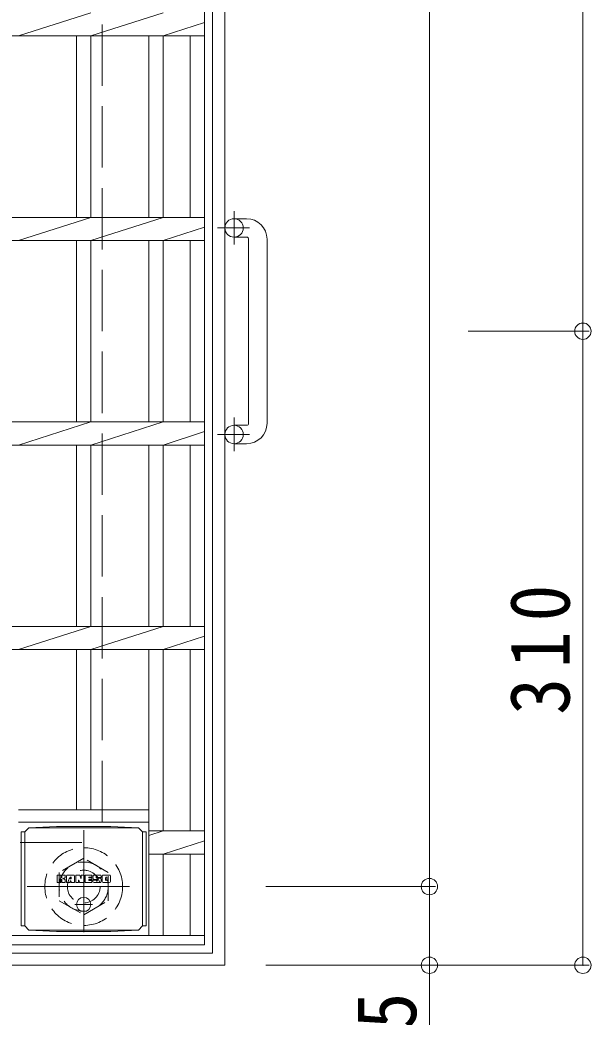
# Model space of a CAD drawing. Units: millimetres at full size, sheet at 1:10; details may follow other scales. Extents: x -1978 to 2264, y -1938 to 1837.
# Drawn here: x -585.5 to -306.3, y 479.1 to 966.6 of the extents above; entities that cross this region are included whole.
import ezdxf

# ---------------------------------------------------------------- set-up
doc = ezdxf.new("R2010")
doc.units = ezdxf.units.MM
doc.header["$LTSCALE"] = 10
doc.header["$PDMODE"] = 32
doc.header["$PDSIZE"] = 8
for name, pattern in [('CHAIN1', [8, 5, -1, 1, -1]), ('DASHED1', [1.8, 1.2, -0.6]), ('DASHED3', [4, 3, -1])]:
    doc.linetypes.add(name, pattern=pattern)
for name, color, linetype, lineweight in [('C-1', 2, 'Continuous', 9), ('C-2', 3, 'Continuous', 9), ('C-4', 7, 'Continuous', 9), ('C-9', 2, 'Continuous', 9), ('C-F', 7, 'Continuous', 9)]:
    doc.layers.add(name, color=color, linetype=linetype, lineweight=lineweight)
doc.styles.add('ＭＳ ゴシック', font='')
doc.styles.get('ＭＳ ゴシック').set_extended_font_data('MS Gothic')

msp = doc.modelspace()

# ---------------------------------------------------------------- linework, layer by layer
at = {"layer": 'C-1'}
for p, q in [((-485.28, 504.44), (-485.28, 1624.44)), ((-491.28, 510.44), (-491.28, 1618.44)), ((-474.68, 869.44), (-480.78, 869.44)), ((-474.68, 860.44), (-480.78, 860.44)), ((-473.68, 859.44), (-473.68, 769.44)), ((-464.68, 769.44), (-464.68, 859.44)), ((-474.68, 768.44), (-480.78, 768.44)), ((-474.68, 759.44), (-480.78, 759.44)), ((-491.28, 510.44), (-1599.28, 510.44)), ((-485.28, 504.44), (-1605.28, 504.44))]:
    msp.add_line(p, q, dxfattribs=at)
at = {"layer": 'C-1', "linetype": 'DASHED3'}
for p in [(-545.28, 1564.44), (-1545.28, 564.44)]:
    msp.add_line(p, (-545.28, 564.44), dxfattribs=at)
at = {"layer": 'C-1', "linetype": 'CHAIN1'}
for p, q in [((-480.78, 856.78), (-480.78, 873.19)), ((-488.88, 864.94), (-473.29, 864.94)), ((-480.78, 755.78), (-480.78, 772.19)), ((-488.88, 763.94), (-473.29, 763.94)), ((-554.28, 570.58), (-554.28, 515.31)), ((-581.91, 542.94), (-526.64, 542.94))]:
    msp.add_line(p, q, dxfattribs=at)
at = {"layer": 'C-1', "linetype": 'DASHED1'}
msp.add_lwpolyline([(-542.28, 536.01), (-542.28, 549.87), (-554.28, 556.8), (-566.28, 549.87), (-566.28, 536.01), (-554.28, 529.09)], close=True, dxfattribs=at)
at = {"layer": 'C-1'}
for centre in [(-480.78, 864.94), (-480.78, 763.94)]:
    msp.add_circle(centre, 4.5, dxfattribs=at)
at = {"layer": 'C-1', "linetype": 'DASHED1'}
for radius in [19, 12, 8]:
    msp.add_circle((-554.28, 542.94), radius, dxfattribs=at)
at = {"layer": 'C-1'}
for centre, radius, start, end in [((-474.68, 859.44), 10, 0, 90), ((-474.68, 859.44), 1, 0, 90), ((-474.68, 769.44), 10, 270, 0), ((-474.68, 769.44), 1, 270, 0)]:
    msp.add_arc(centre, radius, start, end, dxfattribs=at)
at = {"layer": 'C-2'}
for p, q in [((-495.25, 1614.44), (-495.25, 514.44)), ((-586.08, 958.79), (-550.78, 970.1)), ((-550.78, 958.79), (-515.48, 970.1)), ((-515.48, 958.79), (-495.25, 965.36)), ((-495.25, 958.79), (-1052.25, 958.79)), ((-557.78, 870.1), (-557.78, 958.79)), ((-550.78, 870.1), (-550.78, 958.79)), ((-522.48, 870.1), (-522.48, 958.79)), ((-515.48, 870.1), (-515.48, 958.79)), ((-502.25, 870.1), (-502.25, 958.79)), ((-495.25, 870.1), (-1052.25, 870.1)), ((-586.08, 858.79), (-550.78, 870.1)), ((-550.78, 858.79), (-515.48, 870.1)), ((-515.48, 858.79), (-495.25, 865.36)), ((-495.25, 858.79), (-1052.25, 858.79)), ((-557.78, 770.1), (-557.78, 858.79)), ((-550.78, 770.1), (-550.78, 858.79)), ((-522.48, 770.1), (-522.48, 858.79)), ((-515.48, 770.1), (-515.48, 858.79)), ((-502.25, 770.1), (-502.25, 858.79)), ((-495.25, 770.1), (-1052.25, 770.1)), ((-586.08, 758.79), (-550.78, 770.1)), ((-550.78, 758.79), (-515.48, 770.1)), ((-515.48, 758.79), (-495.25, 765.36)), ((-495.25, 758.79), (-1052.25, 758.79)), ((-557.78, 670.1), (-557.78, 758.79)), ((-550.78, 670.1), (-550.78, 758.79)), ((-522.48, 670.1), (-522.48, 758.79)), ((-515.48, 670.1), (-515.48, 758.79)), ((-502.25, 670.1), (-502.25, 758.79)), ((-495.25, 670.1), (-1052.25, 670.1)), ((-586.08, 658.79), (-550.78, 670.1)), ((-550.78, 658.79), (-515.48, 670.1)), ((-515.48, 658.79), (-495.25, 665.36)), ((-495.25, 658.79), (-1052.25, 658.79)), ((-557.78, 580.44), (-557.78, 658.79)), ((-550.78, 580.44), (-550.78, 658.79)), ((-522.48, 518.94), (-522.48, 658.79)), ((-515.48, 570.1), (-515.48, 658.79)), ((-502.25, 570.1), (-502.25, 658.79)), ((-586.08, 580.44), (-522.48, 580.44)), ((-586.08, 574.44), (-522.48, 574.44)), ((-495.25, 570.1), (-522.48, 570.1)), ((-522.48, 567.86), (-515.48, 570.1)), ((-515.48, 558.79), (-495.25, 565.36)), ((-495.25, 558.79), (-522.48, 558.79)), ((-515.48, 518.94), (-515.48, 558.79)), ((-502.25, 518.94), (-502.25, 558.79)), ((-495.25, 518.94), (-1052.25, 518.94)), ((-495.25, 514.44), (-1052.25, 514.44))]:
    msp.add_line(p, q, dxfattribs=at)
at = {"layer": 'C-4'}
for p, q in [((-385.28, 542.94), (-385.28, 1585.94)), ((-310.28, 814.44), (-310.28, 1314.44)), ((-307.28, 814.44), (-366.36, 814.44)), ((-310.28, 504.44), (-310.28, 814.44)), ((-382.28, 542.94), (-465.28, 542.94)), ((-385.28, 395.39), (-385.28, 542.94)), ((-307.28, 504.44), (-465.28, 504.44))]:
    msp.add_line(p, q, dxfattribs=at)
for p in [(-310.28, 814.44), (-385.28, 542.94), (-385.28, 504.44), (-310.28, 504.44)]:
    msp.add_point(p, dxfattribs=at)
at = {"layer": 'C-9'}
for p, q in [((-583.03, 569.67), (-581.03, 571.67)), ((-581.03, 571.67), (-567.56, 572.35)), ((-581.03, 571.67), (-527.53, 571.67)), ((-540.99, 572.35), (-567.56, 572.35)), ((-527.53, 571.67), (-540.99, 572.35)), ((-525.53, 569.67), (-527.53, 571.67)), ((-583.03, 569.63), (-584.83, 569.63)), ((-584.83, 569.63), (-584.83, 523.71)), ((-583.03, 523.67), (-583.03, 569.67)), ((-525.53, 523.67), (-525.53, 569.67)), ((-525.53, 569.63), (-523.73, 569.63)), ((-523.73, 569.63), (-523.73, 523.71)), ((-583.03, 523.71), (-584.83, 523.71)), ((-583.03, 523.67), (-581.03, 521.67)), ((-581.03, 521.67), (-567.56, 520.99)), ((-581.03, 521.67), (-527.53, 521.67)), ((-527.53, 521.67), (-540.99, 520.99)), ((-525.53, 523.67), (-527.53, 521.67)), ((-525.53, 523.71), (-523.73, 523.71)), ((-540.99, 520.99), (-567.56, 520.99))]:
    msp.add_line(p, q, dxfattribs=at)
at = {"layer": 'C-9', "linetype": 'CHAIN1'}
for p, q in [((-554.28, 537.86), (-554.28, 530.48)), ((-549.92, 534.17), (-558.63, 534.17))]:
    msp.add_line(p, q, dxfattribs=at)
at = {"layer": 'C-9'}
msp.add_circle((-554.28, 534.17), 3.5, dxfattribs=at)
at = {"layer": 'C-F'}
for p, q in [((-567.29, 545.07), (-567.29, 548.43)), ((-565.61, 548.58), (-567.13, 548.58)), ((-565.45, 548.43), (-565.45, 547.5)), ((-565.45, 545.07), (-565.45, 546.16)), ((-564.95, 548.43), (-564.95, 547.5)), ((-564.95, 545.07), (-564.95, 546.16)), ((-563.44, 548.58), (-564.79, 548.58)), ((-563.28, 548.43), (-563.28, 547.65)), ((-563.28, 545.07), (-563.28, 546)), ((-562.62, 545.07), (-562.62, 548.06)), ((-559.31, 548.58), (-562.1, 548.58)), ((-560.96, 546.79), (-560.96, 547.33)), ((-560.5, 546.74), (-560.9, 546.74)), ((-560.45, 546.79), (-560.45, 547.33)), ((-558.78, 545.07), (-558.78, 548.06)), ((-558.11, 548.43), (-558.11, 545.07)), ((-557.95, 548.58), (-556.25, 548.58)), ((-556.79, 545.07), (-556.79, 545.98)), ((-556.3, 545.03), (-556.59, 546.01)), ((-556.1, 548.47), (-555.62, 546.98)), ((-555.46, 548.43), (-555.46, 547.01)), ((-555.3, 548.58), (-554.28, 548.58)), ((-554.12, 548.43), (-554.12, 545.07)), ((-553.61, 545.07), (-553.61, 548.43)), ((-553.46, 548.58), (-550.44, 548.58)), ((-550.44, 546.35), (-551.56, 546.35)), ((-550.44, 547.59), (-551.55, 547.59)), ((-550.44, 547.15), (-551.55, 547.15)), ((-550.28, 547.75), (-550.28, 548.43)), ((-550.28, 546.5), (-550.28, 547)), ((-549.62, 546.08), (-548.26, 546.08)), ((-546.29, 548.58), (-549.35, 548.58)), ((-547.76, 546.41), (-549.35, 546.41)), ((-548.12, 547.24), (-548.12, 547.65)), ((-547.96, 547.08), (-546.2, 547.08)), ((-547.61, 546.26), (-547.61, 545.82)), ((-547.6, 547.56), (-547.6, 547.65)), ((-547.44, 547.4), (-545.77, 547.4)), ((-545.77, 548.06), (-545.77, 547.4)), ((-545.26, 545.44), (-545.26, 548.06)), ((-541.79, 548.58), (-544.74, 548.58)), ((-543.59, 546.24), (-543.59, 547.26)), ((-542.94, 546.24), (-542.94, 547.26)), ((-541.27, 548.06), (-541.27, 545.44)), ((-567.13, 544.92), (-565.61, 544.92)), ((-564.79, 544.92), (-563.44, 544.92)), ((-561.11, 544.92), (-562.46, 544.92)), ((-560.96, 545.07), (-560.96, 545.49)), ((-560.45, 545.07), (-560.45, 545.49)), ((-560.29, 544.92), (-558.94, 544.92)), ((-556.95, 544.92), (-557.95, 544.92)), ((-554.28, 544.92), (-556.15, 544.92)), ((-553.46, 544.92), (-550.45, 544.92)), ((-550.45, 545.92), (-551.56, 545.92)), ((-550.29, 545.07), (-550.29, 545.76)), ((-549.77, 545.93), (-549.77, 545.44)), ((-546.2, 544.92), (-549.25, 544.92)), ((-548.11, 545.93), (-548.11, 545.82)), ((-541.79, 544.92), (-544.74, 544.92))]:
    msp.add_line(p, q, dxfattribs=at)
for centre, radius, start, end in [((-567.13, 548.43), 0.157, 90, 180), ((-565.61, 548.43), 0.157, 0, 90), ((-565.2, 547.5), 0.251, 180, 0), ((-565.2, 546.16), 0.249, 0, 180), ((-564.79, 548.43), 0.157, 90, 180), ((-564.36, 546.83), 0.088, 97.3317, 266.5718), ((-564.66, 549.16), 2.27, 277.3317, 299.4207), ((-564.47, 545.1), 1.64, 53.7199, 86.5718), ((-563.81, 547.65), 0.524, 299.4207, 0), ((-563.81, 546), 0.524, 0, 53.7199), ((-563.44, 548.43), 0.157, 0, 90), ((-562.1, 548.06), 0.524, 90, 180), ((-560.7, 547.33), 0.255, 0, 180), ((-560.9, 546.79), 0.052, 180, 270), ((-560.5, 546.79), 0.052, 270, 0), ((-559.31, 548.06), 0.524, 0, 90), ((-557.95, 548.43), 0.157, 90, 180), ((-556.69, 545.98), 0.101, 16.4887, 180), ((-556.25, 548.43), 0.157, 17.7564, 90), ((-555.54, 547.01), 0.083, 197.7563, 0), ((-555.3, 548.43), 0.157, 90, 180), ((-554.28, 548.43), 0.157, 0, 90), ((-553.46, 548.43), 0.157, 90, 180), ((-551.55, 547.37), 0.22, 90, 270), ((-551.56, 546.13), 0.214, 90, 270), ((-550.44, 548.43), 0.157, 0, 90), ((-550.44, 547.75), 0.157, 270, 0), ((-550.44, 547), 0.157, 0, 90), ((-550.44, 546.5), 0.157, 270, 0), ((-547.4, 547.5), 2.38, 157.1011, 202.8989), ((-549.62, 545.93), 0.157, 90, 180), ((-549.35, 548.32), 0.262, 90, 157.1011), ((-549.35, 546.68), 0.262, 202.8989, 270), ((-548.26, 545.93), 0.157, 0, 90), ((-547.86, 547.65), 0.259, 0, 180), ((-547.96, 547.24), 0.157, 180, 270), ((-547.76, 546.26), 0.157, 0, 90), ((-547.44, 547.56), 0.157, 180, 270), ((-546.29, 548.06), 0.524, 0, 90), ((-546.2, 546.82), 0.262, 22.908, 90), ((-548.14, 546), 2.37, 337.092, 22.908), ((-544.74, 548.06), 0.524, 90, 180), ((-543.26, 547.26), 0.321, 0, 180), ((-543.26, 546.24), 0.321, 180, 0), ((-541.79, 548.06), 0.524, 0, 90), ((-567.13, 545.07), 0.157, 180, 270), ((-565.61, 545.07), 0.157, 270, 0), ((-564.79, 545.07), 0.157, 180, 270), ((-563.44, 545.07), 0.157, 270, 0), ((-562.46, 545.07), 0.157, 180, 270), ((-561.11, 545.07), 0.157, 270, 0), ((-560.7, 545.49), 0.255, 0, 180), ((-560.29, 545.07), 0.157, 180, 270), ((-558.94, 545.07), 0.157, 270, 0), ((-557.95, 545.07), 0.157, 180, 270), ((-556.95, 545.07), 0.157, 270, 0), ((-556.15, 545.07), 0.157, 196.4888, 270), ((-554.28, 545.07), 0.157, 270, 0), ((-553.46, 545.07), 0.157, 180, 270), ((-550.45, 545.76), 0.157, 0, 90), ((-550.45, 545.07), 0.157, 270, 0), ((-549.25, 545.44), 0.524, 180, 270), ((-547.86, 545.82), 0.25, 180, 0), ((-546.2, 545.18), 0.262, 270, 337.092), ((-544.74, 545.44), 0.524, 180, 270), ((-541.79, 545.44), 0.524, 270, 0)]:
    msp.add_arc(centre, radius, start, end, dxfattribs=at)

# ---------------------------------------------------------------- texts
at = {"layer": 'C-4', "color": 2, "char_height": 29.33, "attachment_point": 7, "rotation": 90, "style": 'ＭＳ ゴシック'}
for s, insert in [('\\T1.27;\\W0.9;310', (-316.28, 626.94)), ('\\T1.28;\\W0.9;38.5', (-391.28, 404.18))]:
    msp.add_mtext(s, dxfattribs=dict(at, insert=insert))

doc.saveas('drawing.dxf')
